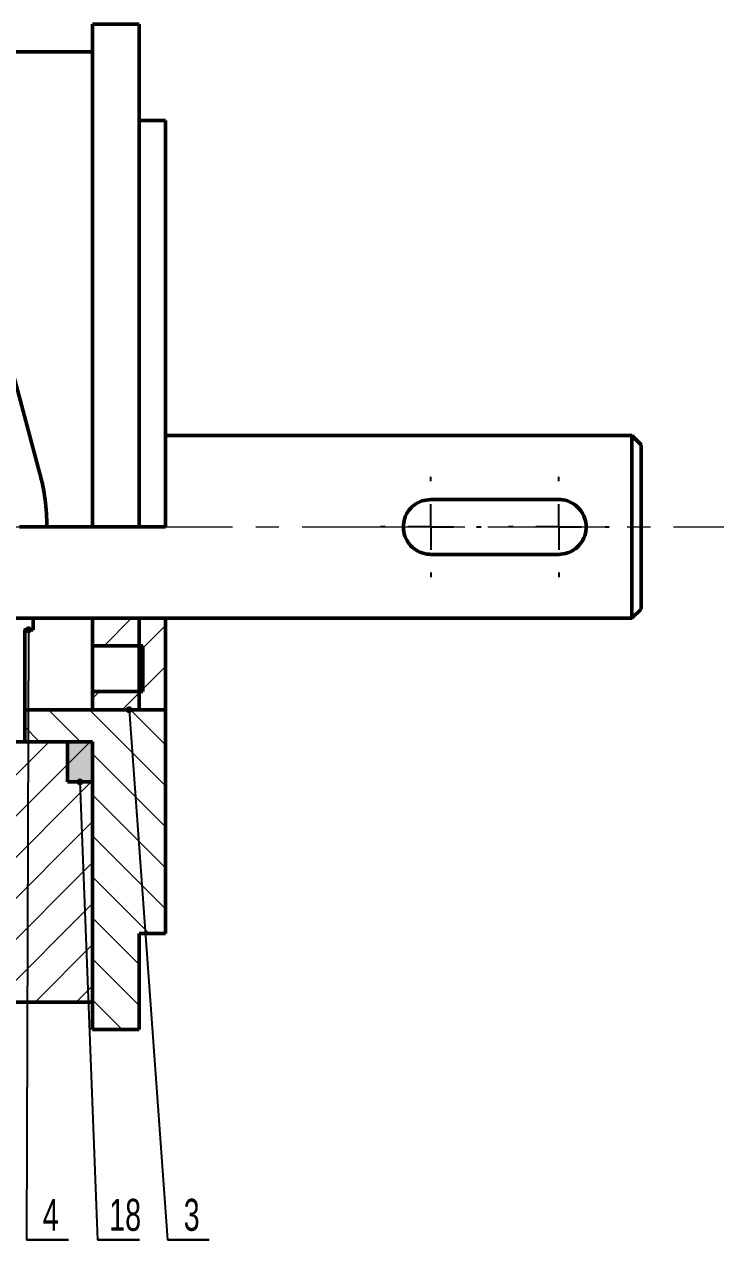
# Model space of a CAD drawing. Header units: millimetres. Extents: x 0 to 2215, y 0 to 863.
# Drawn here: x 503 to 579.5, y 127.9 to 260.9 of the extents above; entities that cross this region are included whole.
import ezdxf

# ---------------------------------------------------------------- set-up
doc = ezdxf.new("R2010")
doc.units = ezdxf.units.MM
doc.linetypes.add('CENTERX2', pattern=[20.319999999999997, 12.7, -2.54, 2.54, -2.54])
for name, color, linetype in [('中心线层', 1, 'CENTERX2'), ('剖面线层', 4, 'Continuous'), ('文本', 7, 'Continuous')]:
    doc.layers.add(name, color=color, linetype=linetype)
doc.layers.add('粗实线层', color=7, linetype='Continuous', lineweight=50)
doc.styles.add('SLDTEXTSTYLE1', font='', dxfattribs={"width": 0.67})
doc.styles.get("Standard").update_dxf_attribs({"font": ''})
doc.styles.get('SLDTEXTSTYLE1').set_extended_font_data('汉仪长仿宋体')
doc.styles.get('Standard').set_extended_font_data('汉仪长仿宋体')
doc.dimstyles.new('SLDDIMSTYLE0', dxfattribs={"dimtxt": 0.18, "dimasz": 3, "dimexe": 0, "dimexo": 0.0625, "dimgap": 0, "dimtad": 0, "dimtih": 1, "dimtoh": 1, "dimdec": 0, "dimrnd": 1e-09, "dimzin": 0, "dimdsep": 46, "dimtxsty": 'Standard', "dimsah": 1, "dimcen": 0.09, "dimadec": 0, "dimazin": 0, "dimtfac": 3, "dimtdec": 0, "dimtofl": 0, "dimtmove": 0, "dimatfit": 3, "dimfxl": 0, "dimfrac": 2, "dimtolj": 1, "dimtzin": 0, "dimarcsym": 0})
pattern_1 = [(45, (0, 0), (-2.245064030267288, 2.245064030267288), [])]

# ---------------------------------------------------------------- blocks, each defined once
blk = doc.blocks.new('SW_NOTE_0_25')
at = {"layer": '文本', "color": 0}
for p, q in [((0, 0), (4.585987261146451, 0)), ((4.585987261146451, 0), (0, 0)), ((0, 0), (4.585987261146451, 0)), ((4.585987261146451, 0), (0, 0)), ((0, 0), (4.585987261146451, 0)), ((4.585987261146451, 0), (0, 0))]:
    blk.add_line(p, q, dxfattribs=at)
at = {"layer": '文本', "color": 0, "insert": (2.659521419361321, 4.470335717993324), "char_height": 3.5, "attachment_point": 2, "style": 'SLDTEXTSTYLE1'}
blk.add_mtext('3', dxfattribs=at)
blk = doc.blocks.new('SW_NOTE_0_26')
at = {"layer": '文本', "color": 0}
for p, q in [((0, 0), (4.585987261146451, 0)), ((4.585987261146451, 0), (0, 0)), ((0, 0), (4.585987261146451, 0)), ((4.585987261146451, 0), (0, 0)), ((0, 0), (4.585987261146451, 0)), ((4.585987261146451, 0), (0, 0))]:
    blk.add_line(p, q, dxfattribs=at)
at = {"layer": '文本', "color": 0, "insert": (3.02847972723852, 4.470335717993324), "char_height": 3.5, "attachment_point": 2, "style": 'SLDTEXTSTYLE1'}
blk.add_mtext('18', dxfattribs=at)
blk = doc.blocks.new('SW_NOTE_0_27')
at = {"layer": '文本', "color": 0}
for p, q in [((0, 0), (4.585987261146562, 0)), ((4.585987261146562, 0), (0, 0)), ((0, 0), (4.585987261146562, 0)), ((4.585987261146562, 0), (0, 0)), ((0, 0), (4.585987261146562, 0)), ((4.585987261146562, 0), (0, 0))]:
    blk.add_line(p, q, dxfattribs=at)
at = {"layer": '文本', "color": 0, "insert": (2.659521419361321, 4.470335717993324), "char_height": 3.5, "attachment_point": 2, "style": 'SLDTEXTSTYLE1'}
blk.add_mtext('4', dxfattribs=at)
blk = doc.blocks.new('SW_CENTERMARKSYMBOL_1')
at = {"layer": '中心线层', "color": 0}
for p, q in [((0, 5.000000000000004), (0, 5.500000000000005)), ((14.00000000000001, 5.000000000000004), (14.00000000000001, 5.500000000000005)), ((0, 0), (0, 2.500000000000002)), ((14.00000000000001, 0), (14.00000000000001, 2.500000000000002)), ((-4.999999999999893, 0), (-5.499999999999949, 0)), ((0, 0), (-2.499999999999947, 0)), ((0, 0), (2.500000000000058, 0)), ((0, 0), (0, -2.500000000000002)), ((5.000000000000115, 0), (5.50000000000006, 0)), ((9.000000000000119, 0), (8.500000000000064, 0)), ((14.00000000000001, 0), (11.50000000000007, 0)), ((14.00000000000001, 0), (16.50000000000007, 0)), ((14.00000000000001, 0), (14.00000000000001, -2.500000000000002)), ((19.00000000000013, 0), (19.50000000000007, 0)), ((0, -5.000000000000004), (0, -5.500000000000005)), ((14.00000000000001, -5.000000000000004), (14.00000000000001, -5.500000000000005))]:
    blk.add_line(p, q, dxfattribs=at)

msp = doc.modelspace()

# ---------------------------------------------------------------- hatches: boundary and pattern name
at = {"layer": '剖面线层', "linetype": 'Continuous', "lineweight": 18}
h = msp.add_hatch(dxfattribs=at)
h.set_pattern_fill('ANSI32', color=4, style=0)
h.set_pattern_definition([(45, (0, 0), (-6.735192090801866, 6.735192090801866), []), (45, (4.49013, 0), (-6.735192090801866, 6.735192090801866), [])])
h.paths.add_polyline_path([(502.9127647619451, 196.6648614154037), (502.9127647619451, 194.6405646406326), (503.9127647619451, 194.6405646406326), (503.9127647619451, 196.6648614154037)], flags=0)
h = msp.add_hatch(dxfattribs=at)
h.set_pattern_fill('ANSI31', color=4, style=0)
h.set_pattern_definition(pattern_1)
h.paths.add_polyline_path([(510.4127647619452, 185.8905646406326), (518.4127647619453, 185.8905646406326), (518.4127647619453, 195.8905646406326), (510.4127647619452, 195.8905646406326), (510.4127647619452, 192.8905646406326), (515.9127647619451, 192.8905646406326), (515.9127647619451, 187.8905646406326), (510.4127647619452, 187.8905646406326)], flags=0)
h = msp.add_hatch(dxfattribs=at)
h.set_pattern_fill('ANSI31', color=4, angle=90.0000000000002, style=0)
h.set_pattern_definition([(135.0000000000002, (0, 0), (-2.245064030267281, -2.245064030267296), [])])
h.paths.add_polyline_path([(510.4127647619452, 185.8905646406326), (502.9901914870621, 185.8905646406326), (502.9901914870618, 182.4062727256511), (510.4127647619452, 182.376936886037), (510.4127647619452, 150.8905646406327), (515.5070263564832, 150.8905646406327), (515.5070263564832, 161.4181933642787), (518.4127647619453, 161.4181933642787), (518.4127647619453, 185.8905646406326), (515.5070263564832, 185.8905646406326)])
h = msp.add_hatch(dxfattribs=at)
h.set_pattern_fill('ANSI31', color=4, style=0)
h.set_pattern_definition(pattern_1)
h.paths.add_polyline_path([(456.4127647619451, 153.8905646406326), (510.4127647619452, 153.8905646406326), (510.4127647619452, 177.9905646406326), (507.6627647619451, 177.9905646406326), (507.6627647619451, 182.3905646406326), (486.6127647619451, 182.3905646406326), (486.6127647619451, 180.6405646406326), (485.1127647619451, 180.6405646406326), (485.1127647619451, 182.3905646406326), (468.9127647619451, 182.3905646406326), (467.9127647619451, 181.3905646406326), (467.9127647619451, 178.8905646406326), (468.9127647619451, 178.8905646406326), (468.9127647619451, 165.8905646406326), (459.1627647619451, 165.8905646406326), (459.1627647619451, 161.0905646406326), (456.4127647619451, 161.0905646406326)], flags=0)
h = msp.add_hatch(dxfattribs=at)
h.set_pattern_fill('ANSI31', color=4, style=0)
h.set_pattern_definition(pattern_1)
h.paths.add_polyline_path([(510.4127647619452, 177.9905646406326), (510.4127647619452, 182.376936886037), (507.6627647619451, 182.376936886037), (507.6627647619451, 177.9905646406326)], flags=0)
at = {"layer": '剖面线层'}
h = msp.add_hatch(color=256, dxfattribs=at)
h.dxf.hatch_style = 1
h.paths.add_polyline_path([(510.4127647619452, 182.376936886037), (507.6627647619451, 182.376936886037), (507.6627647619451, 177.9905646406326), (510.4127647619452, 177.9905646406326)])

# ---------------------------------------------------------------- linework, layer by layer
at = {"layer": '中心线层', "color": 1, "linetype": 'CENTERX2', "lineweight": 18}
msp.add_line((370.7838886462912, 205.8905646406324), (579.4566827173544, 205.8905646406324), dxfattribs=at)
at = {"layer": '粗实线层'}
for p, q in [((515.5070263564832, 260.8905646406326), (510.4127647619452, 260.8905646406326)), ((510.4127647619452, 247.8905646406327), (510.4127647619452, 260.8905646406326)), ((515.5070263564832, 260.8905646406326), (515.5070263564832, 247.8905646406327)), ((481.3457607330012, 257.8905646406326), (510.4127647619452, 257.8905646406326)), ((518.4127647619451, 250.3629359169865), (515.5070263564832, 250.3629359169865)), ((518.4127647619451, 205.8905646406327), (518.4127647619451, 250.3629359169865)), ((510.4127647619452, 205.8905646406328), (510.4127647619452, 247.8905646406327)), ((515.5070263564832, 247.8905646406327), (515.5070263564832, 205.8905646406326)), ((500.735815770418, 226.3731833459299), (504.6290587665937, 211.8434026779906)), ((569.4127647619453, 215.8905646406326), (518.4127647619451, 215.8905646406326)), ((570.4127647619453, 214.8905646406326), (569.4127647619453, 215.8905646406326)), ((569.4127647619453, 195.8905646406326), (569.4127647619453, 215.8905646406326)), ((570.4127647619453, 214.8905646406326), (570.4127647619453, 196.8905646406326)), ((561.4127647619451, 208.8905646406326), (547.4127647619451, 208.8905646406326)), ((502.4127647619452, 205.8905646406326), (505.4127647619452, 205.8905646406326)), ((505.4127647619452, 205.8905646406326), (510.4127647619452, 205.8905646406328)), ((515.5070263564832, 205.8905646406326), (510.4127647619452, 205.8905646406328)), ((515.5070263564832, 205.8905646406328), (518.4127647619451, 205.8905646406327)), ((547.4127647619451, 202.8905646406326), (561.4127647619451, 202.8905646406326)), ((569.4127647619453, 195.8905646406326), (570.4127647619453, 196.8905646406326)), ((501.4127647619452, 195.8905646406326), (569.4127647619453, 195.8905646406326)), ((503.9127647619451, 195.8905646406326), (503.9127647619451, 194.6405646406326)), ((510.4127647619452, 185.8905646406326), (510.4127647619452, 195.8905646406326)), ((510.4127647619452, 195.8905646406326), (518.4127647619451, 195.8905646406326)), ((510.4127647619452, 192.8905646406326), (510.4127647619452, 195.8905646406326)), ((515.5070263564832, 195.8905646406326), (515.5070263564832, 185.8905646406326)), ((518.4127647619451, 195.8905646406326), (518.4127647619451, 185.8905646406326)), ((503.9127647619451, 194.6405646406326), (502.9127647619451, 194.6405646406326)), ((502.9901914870621, 194.6405646406326), (502.9901914870621, 185.8905646406326)), ((515.9127647619451, 192.8905646406326), (510.4127647619452, 192.8905646406326)), ((515.9127647619451, 187.8905646406326), (515.9127647619451, 192.8905646406326)), ((510.4127647619452, 187.8905646406326), (515.9127647619451, 187.8905646406326)), ((510.4127647619452, 185.8905646406326), (510.4127647619452, 187.8905646406326)), ((502.9901914870621, 185.8905646406326), (510.4127647619452, 185.8905646406326)), ((502.9901914870618, 182.4062727256511), (502.9901914870621, 185.8905646406326)), ((518.4127647619451, 185.8905646406326), (510.4127647619452, 185.8905646406326)), ((515.5070263564832, 185.8905646406326), (518.4127647619451, 185.8905646406326)), ((518.4127647619451, 185.8905646406326), (518.4127647619451, 161.4181933642787)), ((486.6127647619451, 182.3905646406326), (507.6627647619451, 182.3905646406326)), ((510.4127647619452, 182.376936886037), (502.9901914870618, 182.4062727256511)), ((507.6627647619451, 177.9905646406326), (507.6627647619451, 182.3905646406326)), ((510.4127647619452, 182.376936886037), (507.6627647619451, 182.376936886037)), ((507.6627647619451, 182.376936886037), (507.6627647619451, 177.9905646406326)), ((510.4127647619452, 150.8905646406327), (510.4127647619452, 182.376936886037)), ((510.4127647619452, 177.9905646406326), (510.4127647619452, 182.376936886037)), ((507.6627647619451, 177.9905646406326), (510.4127647619452, 177.9905646406326)), ((510.4127647619452, 153.8905646406326), (510.4127647619452, 177.9905646406326)), ((518.4127647619451, 161.4181933642787), (515.5070263564832, 161.4181933642787)), ((515.5070263564832, 161.4181933642787), (515.5070263564832, 150.8905646406327)), ((510.4127647619452, 153.8905646406326), (456.4127647619451, 153.8905646406326)), ((515.5070263564832, 150.8905646406327), (510.4127647619452, 150.8905646406327))]:
    msp.add_line(p, q, dxfattribs=at)
msp.add_arc((482.4127647619451, 205.8905646406326), 23.00000000000011, 0, 15.00000000000001, dxfattribs=at)
for points, knots in [([(547.4127647619451, 208.8905646406326), (547.0839868621632, 208.8589315701632), (546.4267987402485, 208.7957008049993), (545.546486418369, 208.3046372097544), (544.8567468835437, 207.569611806791), (544.4448658029105, 206.6279313329216), (544.3706271932881, 205.6114463210984), (544.6248156560022, 204.6465756264491), (545.1715723163118, 203.8140911689193), (545.972256987132, 203.1952939168419), (546.7737835546094, 202.9193824889943), (547.2644553608856, 202.8972533472507), (547.4127647619451, 202.8905646406326)], [0, 0, 0, 0, 0.1040377012696466, 0.2079590554933019, 0.314868285105571, 0.4239432840418298, 0.5298733360119957, 0.6324565346679876, 0.7362689097611206, 0.8440792111281269, 0.9528717189075244, 0.9999999999999999, 0.9999999999999999, 0.9999999999999999, 0.9999999999999999]), ([(561.4127647619451, 202.8905646406326), (561.7415426617272, 202.9221977111021), (562.398730783642, 202.985428476266), (563.2790431055213, 203.4764920715108), (563.9687826403467, 204.2115174744742), (564.3806637209798, 205.1531979483436), (564.4549023306023, 206.1696829601669), (564.2007138678882, 207.1345536548161), (563.6539572075787, 207.9670381123459), (562.8532725367584, 208.5858353644233), (562.0517459692811, 208.8617467922709), (561.5610741630048, 208.8838759340145), (561.4127647619453, 208.8905646406326)], [0, 0, 0, 0, 0.1040377012696431, 0.2079590554932977, 0.3148682851055691, 0.4239432840418273, 0.5298733360119917, 0.6324565346679831, 0.7362689097611156, 0.8440792111281256, 0.9528717189075172, 1, 1, 1, 1])]:
    msp.add_open_spline(points, degree=3, knots=knots, dxfattribs=at)

# ---------------------------------------------------------------- block references
at = {"layer": '中心线层'}
msp.add_blockref('SW_CENTERMARKSYMBOL_1', (547.4127647619451, 205.8905646405628), dxfattribs=at)
at = {"layer": '文本'}
for name, p in [('SW_NOTE_0_27', (503.1847133757961, 127.8980891719745)), ('SW_NOTE_0_26', (510.9554140127388, 127.8980891719745)), ('SW_NOTE_0_25', (518.5987261146496, 127.8980891719745))]:
    msp.add_blockref(name, p, dxfattribs=at)

# ---------------------------------------------------------------- leaders
for points in [[(503.4127647619451, 194.6405646406326), (503.1847133757961, 127.8980891719745)], [(514.4127647619451, 185.8905646406326), (518.5987261146496, 127.8980891719745)], [(509.0377647619452, 177.9905646406326), (510.9554140127388, 127.8980891719745)]]:
    msp.add_leader(points, dimstyle='SLDDIMSTYLE0', override={"dimldrblk": 'DotSmall'}, dxfattribs=at)

doc.saveas('drawing.dxf')
